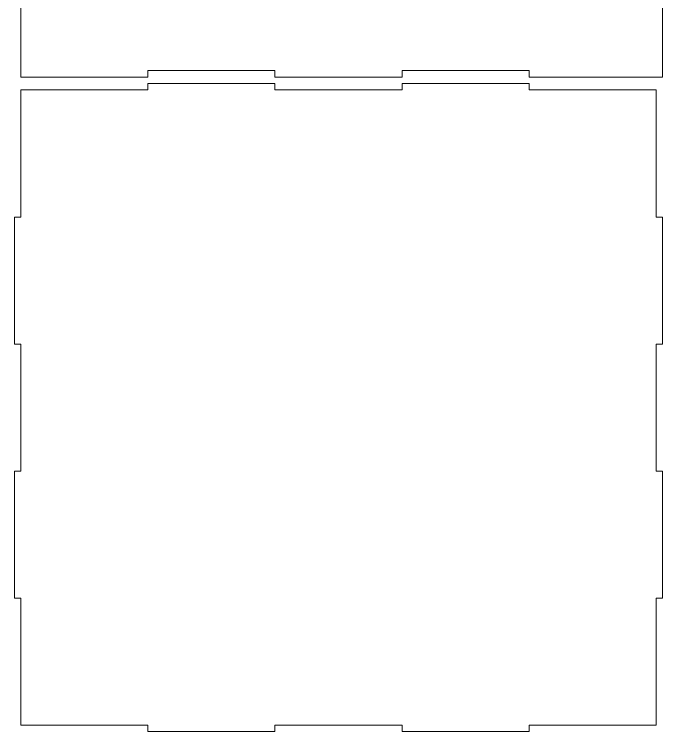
# Model space of a CAD drawing. Header units: millimetres. Extents: x -1983 to 1983, y -412 to 412.
# Drawn here: x -829.8 to -529.8, y -356 to -24 of the extents above; entities that cross this region are included whole.
import ezdxf

# ---------------------------------------------------------------- set-up
doc = ezdxf.new("R2010")
doc.units = ezdxf.units.MM
doc.header["$MEASUREMENT"] = 0
doc.layers.add('Camada 1', color=7, linetype='Continuous')

msp = doc.modelspace()

# ---------------------------------------------------------------- linework, layer by layer
at = {"layer": 'Camada 1', "color": 250, "lineweight": 9}
for points, knots in [([(-532.8491, -19.6956), (-532.8491, -19.6956), (-532.8491, 13.6378), (-532.8491, 13.6378), (-532.8491, 13.6378), (-532.8491, 13.6378), (-529.8491, 13.6378), (-529.8491, 13.6378), (-529.8491, 13.6378), (-529.8491, 13.6378), (-529.8491, 46.9711), (-529.8491, 46.9711), (-529.8491, 46.9711), (-529.8491, 46.9711), (-826.8491, 46.9711), (-826.8491, 46.9711), (-826.8491, 46.9711), (-826.8491, 46.9711), (-826.8491, 13.6378), (-826.8491, 13.6378), (-826.8491, 13.6378), (-826.8491, 13.6378), (-829.8491, 13.6378), (-829.8491, 13.6378), (-829.8491, 13.6378), (-829.8491, 13.6378), (-829.8491, -19.6956), (-829.8491, -19.6956), (-829.8491, -19.6956), (-829.8491, -19.6956), (-826.8491, -19.6956), (-826.8491, -19.6956), (-826.8491, -19.6956), (-826.8491, -19.6956), (-826.8491, -53.0289), (-826.8491, -53.0289), (-826.8491, -53.0289), (-826.8491, -53.0289), (-768.0491, -53.0289), (-768.0491, -53.0289), (-768.0491, -53.0289), (-768.0491, -53.0289), (-768.0491, -50.0289), (-768.0491, -50.0289), (-768.0491, -50.0289), (-768.0491, -50.0289), (-709.2491, -50.0289), (-709.2491, -50.0289), (-709.2491, -50.0289), (-709.2491, -50.0289), (-709.2491, -53.0289), (-709.2491, -53.0289), (-709.2491, -53.0289), (-709.2491, -53.0289), (-650.4491, -53.0289), (-650.4491, -53.0289), (-650.4491, -53.0289), (-650.4491, -53.0289), (-650.4491, -50.0289), (-650.4491, -50.0289), (-650.4491, -50.0289), (-650.4491, -50.0289), (-591.6491, -50.0289), (-591.6491, -50.0289), (-591.6491, -50.0289), (-591.6491, -50.0289), (-591.6491, -53.0289), (-591.6491, -53.0289), (-591.6491, -53.0289), (-591.6491, -53.0289), (-529.8491, -53.0289), (-529.8491, -53.0289), (-529.8491, -53.0289), (-529.8491, -53.0289), (-529.8491, -19.6956), (-529.8491, -19.6956), (-529.8491, -19.6956), (-529.8491, -19.6956), (-532.8491, -19.6956), (-532.8491, -19.6956)], [0, 0, 0, 0, 0.04761905, 0.04761905, 0.04761905, 0.04761905, 0.0952381, 0.0952381, 0.0952381, 0.0952381, 0.14285714, 0.14285714, 0.14285714, 0.14285714, 0.19047619, 0.19047619, 0.19047619, 0.19047619, 0.23809524, 0.23809524, 0.23809524, 0.23809524, 0.28571429, 0.28571429, 0.28571429, 0.28571429, 0.33333333, 0.33333333, 0.33333333, 0.33333333, 0.38095238, 0.38095238, 0.38095238, 0.38095238, 0.42857143, 0.42857143, 0.42857143, 0.42857143, 0.47619048, 0.47619048, 0.47619048, 0.47619048, 0.52380952, 0.52380952, 0.52380952, 0.52380952, 0.57142857, 0.57142857, 0.57142857, 0.57142857, 0.61904762, 0.61904762, 0.61904762, 0.61904762, 0.66666667, 0.66666667, 0.66666667, 0.66666667, 0.71428571, 0.71428571, 0.71428571, 0.71428571, 0.76190476, 0.76190476, 0.76190476, 0.76190476, 0.80952381, 0.80952381, 0.80952381, 0.80952381, 0.85714286, 0.85714286, 0.85714286, 0.85714286, 0.9047619, 0.9047619, 0.9047619, 0.9047619, 1, 1, 1, 1]), ([(-826.8491, -176.6289), (-826.8491, -176.6289), (-826.8491, -235.4289), (-826.8491, -235.4289), (-826.8491, -235.4289), (-826.8491, -235.4289), (-829.8491, -235.4289), (-829.8491, -235.4289), (-829.8491, -235.4289), (-829.8491, -235.4289), (-829.8491, -294.2289), (-829.8491, -294.2289), (-829.8491, -294.2289), (-829.8491, -294.2289), (-826.8491, -294.2289), (-826.8491, -294.2289), (-826.8491, -294.2289), (-826.8491, -294.2289), (-826.8491, -353.0289), (-826.8491, -353.0289), (-826.8491, -353.0289), (-826.8491, -353.0289), (-768.0491, -353.0289), (-768.0491, -353.0289), (-768.0491, -353.0289), (-768.0491, -353.0289), (-768.0491, -356.0289), (-768.0491, -356.0289), (-768.0491, -356.0289), (-768.0491, -356.0289), (-709.2491, -356.0289), (-709.2491, -356.0289), (-709.2491, -356.0289), (-709.2491, -356.0289), (-709.2491, -353.0289), (-709.2491, -353.0289), (-709.2491, -353.0289), (-709.2491, -353.0289), (-650.4491, -353.0289), (-650.4491, -353.0289), (-650.4491, -353.0289), (-650.4491, -353.0289), (-650.4491, -356.0289), (-650.4491, -356.0289), (-650.4491, -356.0289), (-650.4491, -356.0289), (-591.6491, -356.0289), (-591.6491, -356.0289), (-591.6491, -356.0289), (-591.6491, -356.0289), (-591.6491, -353.0289), (-591.6491, -353.0289), (-591.6491, -353.0289), (-591.6491, -353.0289), (-532.8491, -353.0289), (-532.8491, -353.0289), (-532.8491, -353.0289), (-532.8491, -353.0289), (-532.8491, -294.2289), (-532.8491, -294.2289), (-532.8491, -294.2289), (-532.8491, -294.2289), (-529.8491, -294.2289), (-529.8491, -294.2289), (-529.8491, -294.2289), (-529.8491, -294.2289), (-529.8491, -235.4289), (-529.8491, -235.4289), (-529.8491, -235.4289), (-529.8491, -235.4289), (-532.8491, -235.4289), (-532.8491, -235.4289), (-532.8491, -235.4289), (-532.8491, -235.4289), (-532.8491, -176.6289), (-532.8491, -176.6289), (-532.8491, -176.6289), (-532.8491, -176.6289), (-529.8491, -176.6289), (-529.8491, -176.6289), (-529.8491, -176.6289), (-529.8491, -176.6289), (-529.8491, -117.8289), (-529.8491, -117.8289), (-529.8491, -117.8289), (-529.8491, -117.8289), (-532.8491, -117.8289), (-532.8491, -117.8289), (-532.8491, -117.8289), (-532.8491, -117.8289), (-532.8491, -59.0289), (-532.8491, -59.0289), (-532.8491, -59.0289), (-532.8491, -59.0289), (-591.6491, -59.0289), (-591.6491, -59.0289), (-591.6491, -59.0289), (-591.6491, -59.0289), (-591.6491, -56.0289), (-591.6491, -56.0289), (-591.6491, -56.0289), (-591.6491, -56.0289), (-650.4491, -56.0289), (-650.4491, -56.0289), (-650.4491, -56.0289), (-650.4491, -56.0289), (-650.4491, -59.0289), (-650.4491, -59.0289), (-650.4491, -59.0289), (-650.4491, -59.0289), (-709.2491, -59.0289), (-709.2491, -59.0289), (-709.2491, -59.0289), (-709.2491, -59.0289), (-709.2491, -56.0289), (-709.2491, -56.0289), (-709.2491, -56.0289), (-709.2491, -56.0289), (-768.0491, -56.0289), (-768.0491, -56.0289), (-768.0491, -56.0289), (-768.0491, -56.0289), (-768.0491, -59.0289), (-768.0491, -59.0289), (-768.0491, -59.0289), (-768.0491, -59.0289), (-826.8491, -59.0289), (-826.8491, -59.0289), (-826.8491, -59.0289), (-826.8491, -59.0289), (-826.8491, -117.8289), (-826.8491, -117.8289), (-826.8491, -117.8289), (-826.8491, -117.8289), (-829.8491, -117.8289), (-829.8491, -117.8289), (-829.8491, -117.8289), (-829.8491, -117.8289), (-829.8491, -176.6289), (-829.8491, -176.6289), (-829.8491, -176.6289), (-829.8491, -176.6289), (-826.8491, -176.6289), (-826.8491, -176.6289)], [0, 0, 0, 0, 0.02702703, 0.02702703, 0.02702703, 0.02702703, 0.05405405, 0.05405405, 0.05405405, 0.05405405, 0.08108108, 0.08108108, 0.08108108, 0.08108108, 0.10810811, 0.10810811, 0.10810811, 0.10810811, 0.13513514, 0.13513514, 0.13513514, 0.13513514, 0.16216216, 0.16216216, 0.16216216, 0.16216216, 0.18918919, 0.18918919, 0.18918919, 0.18918919, 0.21621622, 0.21621622, 0.21621622, 0.21621622, 0.24324324, 0.24324324, 0.24324324, 0.24324324, 0.27027027, 0.27027027, 0.27027027, 0.27027027, 0.2972973, 0.2972973, 0.2972973, 0.2972973, 0.32432432, 0.32432432, 0.32432432, 0.32432432, 0.35135135, 0.35135135, 0.35135135, 0.35135135, 0.37837838, 0.37837838, 0.37837838, 0.37837838, 0.40540541, 0.40540541, 0.40540541, 0.40540541, 0.43243243, 0.43243243, 0.43243243, 0.43243243, 0.45945946, 0.45945946, 0.45945946, 0.45945946, 0.48648649, 0.48648649, 0.48648649, 0.48648649, 0.51351351, 0.51351351, 0.51351351, 0.51351351, 0.54054054, 0.54054054, 0.54054054, 0.54054054, 0.56756757, 0.56756757, 0.56756757, 0.56756757, 0.59459459, 0.59459459, 0.59459459, 0.59459459, 0.62162162, 0.62162162, 0.62162162, 0.62162162, 0.64864865, 0.64864865, 0.64864865, 0.64864865, 0.67567568, 0.67567568, 0.67567568, 0.67567568, 0.7027027, 0.7027027, 0.7027027, 0.7027027, 0.72972973, 0.72972973, 0.72972973, 0.72972973, 0.75675676, 0.75675676, 0.75675676, 0.75675676, 0.78378378, 0.78378378, 0.78378378, 0.78378378, 0.81081081, 0.81081081, 0.81081081, 0.81081081, 0.83783784, 0.83783784, 0.83783784, 0.83783784, 0.86486486, 0.86486486, 0.86486486, 0.86486486, 0.89189189, 0.89189189, 0.89189189, 0.89189189, 0.91891892, 0.91891892, 0.91891892, 0.91891892, 0.94594595, 0.94594595, 0.94594595, 0.94594595, 1, 1, 1, 1])]:
    msp.add_open_spline(points, degree=3, knots=knots, dxfattribs=at)

doc.saveas('drawing.dxf')
